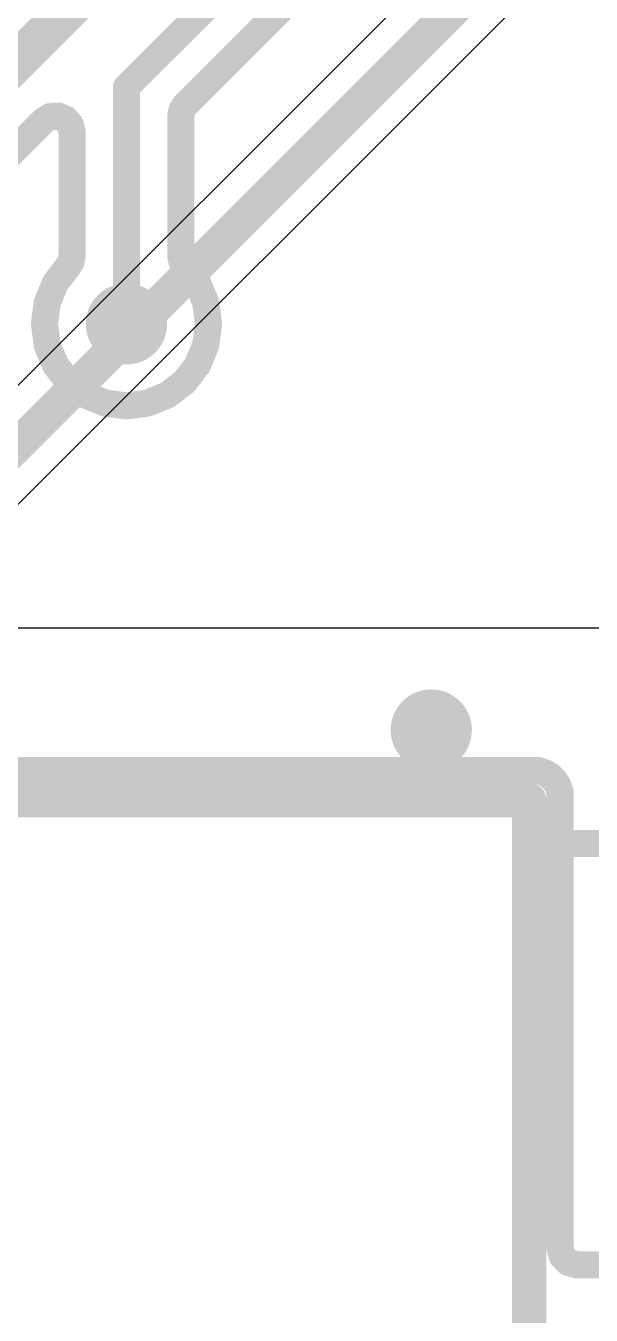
# Model space of a CAD drawing. Header units: inches. Extents: x 0 to 12.4, y -0.6 to 2.2.
# Drawn here: x 1.5466 to 1.7109, y -0.1498 to 0.2252 of the extents above; entities that cross this region are included whole.
import ezdxf

# ---------------------------------------------------------------- set-up
doc = ezdxf.new("R2010")
doc.units = ezdxf.units.IN
doc.header["$MEASUREMENT"] = 0
for name, color, linetype in [('Board_Outline', 216, 'Continuous'), ('Bottom Layer', 5, 'Continuous'), ('Dimension', 6, 'Continuous'), ('Top Layer', 1, 'Continuous')]:
    doc.layers.add(name, color=color, linetype=linetype)

msp = doc.modelspace()

# ---------------------------------------------------------------- hatches: boundary and pattern name
at = {"layer": 'Dimension'}
h = msp.add_hatch(color=6, dxfattribs=at)
edge = h.paths.add_edge_path()
edge.add_arc((1.5758801, 0.1384612), 0.011811, 0, 360)
h = msp.add_hatch(color=6, dxfattribs=at)
edge = h.paths.add_edge_path()
edge.add_arc((1.6644628, 0.0203509), 0.011811, 0, 360)

# ---------------------------------------------------------------- linework, layer by layer
at = {"layer": 'Board_Outline', "const_width": 0.01}
for points in [[(0, 0), (1.6929134, 0)], [(1.6929134, -0.4330709), (1.6929134, 0)]]:
    msp.add_lwpolyline(points, dxfattribs=at)
at = {"layer": 'Board_Outline', "const_width": 0.005}
msp.add_lwpolyline([(1.6904134, 0, 1), (1.6954134, 0, 1)], format="xyb", close=True, dxfattribs=at)
msp.add_lwpolyline([(1.6904134, 0, 1), (1.6954134, 0, 1)], format="xyb", close=True, dxfattribs=at)
at = {"layer": 'Bottom Layer'}
for p, q in [((1.7127649, 0.2890679), (1.5189321, 0.0952351)), ((1.5326515, 0.0743485), (1.7336515, 0.2753485)), ((1.7379134, 0.05), (0.7190328, 0.0499999))]:
    msp.add_line(p, q, dxfattribs=at)
at = {"layer": 'Bottom Layer', "const_width": 0.01}
msp.add_lwpolyline([(1.524, 0.083), (1.725, 0.284)], dxfattribs=at)
at = {"layer": 'Dimension'}
for points, const_width in [([(1.5758801, 0.2073588), (1.802258, 0.4337368)], 0.007874), ([(1.5266675, 0.1975163), (1.7432029, 0.4140517)], 0.011811), ([(1.5930777, 0.2022575), (1.7036615, 0.3128413)], 0.007874), ([(1.5758801, 0.1384612), (1.5758801, 0.2073588)], 0.007874), ([(1.5517785, 0.1975445), (1.5537219, 0.1987354)], 0.007874), ([(1.5537219, 0.1987354), (1.5559942, 0.1989142)], 0.007874), ([(1.5559942, 0.1989142), (1.5581, 0.198042)], 0.007874), ([(1.5916478, 0.1988055), (1.5920194, 0.2006737)], 0.007874), ([(1.5916478, 0.1583795), (1.5916478, 0.1988055)], 0.007874), ([(1.5920194, 0.2006737), (1.5930777, 0.2022575)], 0.007874), ([(1.5410273, 0.1867933), (1.5517785, 0.1975445)], 0.007874), ([(1.5581, 0.198042), (1.5595803, 0.1963088)], 0.007874), ([(1.5595803, 0.1963088), (1.5601124, 0.1940924)], 0.007874), ([(1.5601124, 0.1583795), (1.5601124, 0.1940924)], 0.007874), ([(1.5597407, 0.1565113), (1.5601124, 0.1583795)], 0.007874), ([(1.5916478, 0.1583795), (1.5920194, 0.1565113)], 0.007874), ([(1.5554238, 0.1506379), (1.5590186, 0.1553227)], 0.007874), ([(1.5589709, 0.1553593), (1.5597407, 0.1565113)], 0.007874), ([(1.5589709, 0.1553593), (1.5590186, 0.1553227)], 0.007874), ([(1.5920194, 0.1565113), (1.5927892, 0.1553593)], 0.007874), ([(1.5927416, 0.1553227), (1.5927892, 0.1553593)], 0.007874), ([(1.5927416, 0.1553227), (1.5965311, 0.1503841)], 0.007874), ([(1.5529693, 0.1449286), (1.5551066, 0.1500885)], 0.007874), ([(1.5551066, 0.1500885), (1.5551067, 0.1500887)], 0.007874), ([(1.5551067, 0.1500887), (1.5552291, 0.1503841)], 0.007874), ([(1.5552291, 0.1503841), (1.5554237, 0.1506378)], 0.007874), ([(1.5554237, 0.1506378), (1.5554238, 0.1506379)], 0.007874), ([(1.5965311, 0.1503841), (1.5989133, 0.1446329)], 0.007874), ([(1.5521943, 0.1396765), (1.552805, 0.1443156)], 0.007874), ([(1.552805, 0.1443156), (1.5528051, 0.1443159)], 0.007874), ([(1.5528051, 0.1443159), (1.5528468, 0.1446329)], 0.007874), ([(1.5528468, 0.1446329), (1.5529692, 0.1449284)], 0.007874), ([(1.5529692, 0.1449284), (1.5529693, 0.1449286)], 0.007874), ([(1.5989133, 0.1446329), (1.598955, 0.1443157)], 0.007874), ([(1.598955, 0.1443157), (1.5989551, 0.1443156)], 0.007874), ([(1.5989551, 0.1443156), (1.5990407, 0.1436649)], 0.007874), ([(1.5990407, 0.1436649), (1.5997258, 0.1384612)], 0.007874), ([(1.5520343, 0.1384612), (1.5521943, 0.1396765)], 0.007874), ([(1.5520343, 0.1384612), (1.5520761, 0.1381439)], 0.007874), ([(1.5520761, 0.1381439), (1.552805, 0.1326068)], 0.007874), ([(1.5989133, 0.1322895), (1.5997258, 0.1384612)], 0.007874), ([(1.552805, 0.1326068), (1.5528051, 0.1326065)], 0.007874), ([(1.5528051, 0.1326065), (1.5528468, 0.1322895)], 0.007874), ([(1.5528468, 0.1322895), (1.5529692, 0.1319939)], 0.007874), ([(1.5529692, 0.1319939), (1.5529693, 0.1319938)], 0.007874), ([(1.5529693, 0.1319938), (1.5538274, 0.1299221)], 0.007874), ([(1.5965311, 0.1265383), (1.5989133, 0.1322895)], 0.007874), ([(1.5538274, 0.1299221), (1.5552291, 0.1265383)], 0.007874), ([(1.5552291, 0.1265383), (1.5554238, 0.1262845)], 0.007874), ([(1.5554238, 0.1262845), (1.5584881, 0.122291)], 0.007874), ([(1.5927416, 0.1215997), (1.5965311, 0.1265383)], 0.007874), ([(1.5584881, 0.122291), (1.5590186, 0.1215997)], 0.007874), ([(1.5590186, 0.1215997), (1.5639572, 0.1178102)], 0.007874), ([(1.5878029, 0.1178102), (1.5927416, 0.1215997)], 0.007874), ([(1.5639572, 0.1178102), (1.5697083, 0.115428)], 0.007874), ([(1.5820518, 0.115428), (1.5878029, 0.1178102)], 0.007874), ([(1.5697083, 0.115428), (1.5758801, 0.1146154)], 0.007874), ([(1.5758801, 0.1146154), (1.5820518, 0.115428)], 0.007874), ([(0.0486216, 0.0085596), (1.695242, 0.0085596)], 0.007874), ([(1.695242, 0.0085596), (1.695792, 0.0085596)], 0.007874), ([(1.695792, 0.0085596), (1.6962874, 0.008321)], 0.007874), ([(1.6962874, 0.008321), (1.6964705, 0.0082793)], 0.007874), ([(1.6964705, 0.0082793), (1.696798, 0.0081646)], 0.007874), ([(1.696798, 0.0081646), (1.6969671, 0.0080832)], 0.007874), ([(1.6969671, 0.0080832), (1.6975033, 0.0079608)], 0.007874), ([(1.6975033, 0.0079608), (1.6979334, 0.0076178)], 0.007874), ([(1.6979334, 0.0076178), (1.6981025, 0.0075364)], 0.007874), ([(1.6981025, 0.0075364), (1.6983961, 0.0073519)], 0.007874), ([(1.6983961, 0.0073519), (1.698543, 0.0072348)], 0.007874), ([(1.698543, 0.0072348), (1.6990385, 0.0069961)], 0.007874), ([(1.6990385, 0.0069961), (1.6993814, 0.0065662)], 0.007874), ([(1.6993814, 0.0065662), (1.6995282, 0.0064491)], 0.007874), ([(1.6995282, 0.0064491), (1.6997734, 0.0062039)], 0.007874), ([(1.6997734, 0.0062039), (1.6998905, 0.0060571)], 0.007874), ([(1.6998905, 0.0060571), (1.7003205, 0.0057141)], 0.007874), ([(1.7003205, 0.0057141), (1.7005592, 0.0052185)], 0.007874), ([(1.7005592, 0.0052185), (1.7006765, 0.0050715)], 0.007874), ([(1.7006765, 0.0050715), (1.7008607, 0.0047782)], 0.007874), ([(1.7008607, 0.0047782), (1.7009422, 0.004609)], 0.007874), ([(1.7009422, 0.004609), (1.7012852, 0.0041789)], 0.007874), ([(1.7012852, 0.0041789), (1.7014076, 0.0036426)], 0.007874), ([(1.7014076, 0.0036426), (1.7014891, 0.0034733)], 0.007874), ([(1.7014891, 0.0034733), (1.7016035, 0.0031464)], 0.007874), ([(1.7016035, 0.0031464), (1.7016454, 0.0029632)], 0.007874), ([(1.7016454, 0.0029632), (1.701884, 0.0024676)], 0.007874), ([(1.701884, 0.0019175), (1.701884, 0.0024676)], 0.007874), ([(1.701884, -0.0126321), (1.701884, 0.0019175)], 0.007874), ([(1.6929134, -0.439), (1.6929134, -0.015)], 0.01), ([(1.701884, -0.0126321), (2.3990666, -0.0126321)], 0.007874), ([(1.701884, -0.0126321), (2.3990666, -0.0126321)], 0.007874), ([(1.701884, -0.130279), (1.701884, -0.0126321)], 0.007874), ([(1.701884, -0.130279), (1.7025381, -0.1327199)], 0.007874), ([(1.7025381, -0.1327199), (1.704325, -0.1345068)], 0.007874), ([(1.704325, -0.1345068), (1.7067659, -0.1351609)], 0.007874), ([(1.7067659, -0.1351609), (1.8269105, -0.1351609)], 0.007874)]:
    msp.add_lwpolyline(points, dxfattribs=dict(at, const_width=const_width))
for points, const_width in [([(1.5739116, 0.2073588, 1), (1.5778486, 0.2073588, 1)], 0.003937), ([(1.5739116, 0.2073588, 1), (1.5778486, 0.2073588, 1)], 0.003937), ([(1.5517534, 0.1987354, 1), (1.5556904, 0.1987354, 1)], 0.003937), ([(1.5517534, 0.1987354, 1), (1.5556904, 0.1987354, 1)], 0.003937), ([(1.5540257, 0.1989142, 1), (1.5579627, 0.1989142, 1)], 0.003937), ([(1.5540257, 0.1989142, 1), (1.5579627, 0.1989142, 1)], 0.003937), ([(1.5896793, 0.1988055, 1), (1.5936163, 0.1988055, 1)], 0.003937), ([(1.5896793, 0.1988055, 1), (1.5936163, 0.1988055, 1)], 0.003937), ([(1.5900509, 0.2006737, 1), (1.5939879, 0.2006737, 1)], 0.003937), ([(1.5900509, 0.2006737, 1), (1.5939879, 0.2006737, 1)], 0.003937), ([(1.5911092, 0.2022575, 1), (1.5950462, 0.2022575, 1)], 0.003937), ([(1.5911092, 0.2022575, 1), (1.5950462, 0.2022575, 1)], 0.003937), ([(1.54981, 0.1975445, 1), (1.553747, 0.1975445, 1)], 0.003937), ([(1.54981, 0.1975445, 1), (1.553747, 0.1975445, 1)], 0.003937), ([(1.5561315, 0.198042, 1), (1.5600685, 0.198042, 1)], 0.003937), ([(1.5561315, 0.198042, 1), (1.5600685, 0.198042, 1)], 0.003937), ([(1.5576118, 0.1963088, 1), (1.5615488, 0.1963088, 1)], 0.003937), ([(1.5576118, 0.1963088, 1), (1.5615488, 0.1963088, 1)], 0.003937), ([(1.5581439, 0.1940924, 1), (1.5620809, 0.1940924, 1)], 0.003937), ([(1.5581439, 0.1940924, 1), (1.5620809, 0.1940924, 1)], 0.003937), ([(1.5581439, 0.1583795, 1), (1.5620809, 0.1583795, 1)], 0.003937), ([(1.5581439, 0.1583795, 1), (1.5620809, 0.1583795, 1)], 0.003937), ([(1.5896793, 0.1583795, 1), (1.5936163, 0.1583795, 1)], 0.003937), ([(1.5896793, 0.1583795, 1), (1.5936163, 0.1583795, 1)], 0.003937), ([(1.5570024, 0.1553593, 1), (1.5609394, 0.1553593, 1)], 0.003937), ([(1.5570024, 0.1553593, 1), (1.5609394, 0.1553593, 1)], 0.003937), ([(1.5570501, 0.1553227, 1), (1.5609871, 0.1553227, 1)], 0.003937), ([(1.5570501, 0.1553227, 1), (1.5609871, 0.1553227, 1)], 0.003937), ([(1.5577722, 0.1565113, 1), (1.5617092, 0.1565113, 1)], 0.003937), ([(1.5577722, 0.1565113, 1), (1.5617092, 0.1565113, 1)], 0.003937), ([(1.5900509, 0.1565113, 1), (1.5939879, 0.1565113, 1)], 0.003937), ([(1.5900509, 0.1565113, 1), (1.5939879, 0.1565113, 1)], 0.003937), ([(1.5907731, 0.1553227, 1), (1.5947101, 0.1553227, 1)], 0.003937), ([(1.5907731, 0.1553227, 1), (1.5947101, 0.1553227, 1)], 0.003937), ([(1.5908207, 0.1553593, 1), (1.5947577, 0.1553593, 1)], 0.003937), ([(1.5908207, 0.1553593, 1), (1.5947577, 0.1553593, 1)], 0.003937), ([(1.5531381, 0.1500885, 1), (1.5570751, 0.1500885, 1)], 0.003937), ([(1.5531381, 0.1500885, 1), (1.5570751, 0.1500885, 1)], 0.003937), ([(1.5531382, 0.1500887, 1), (1.5570752, 0.1500887, 1)], 0.003937), ([(1.5531382, 0.1500887, 1), (1.5570752, 0.1500887, 1)], 0.003937), ([(1.5532606, 0.1503841, 1), (1.5571976, 0.1503841, 1)], 0.003937), ([(1.5532606, 0.1503841, 1), (1.5571976, 0.1503841, 1)], 0.003937), ([(1.5534552, 0.1506378, 1), (1.5573922, 0.1506378, 1)], 0.003937), ([(1.5534552, 0.1506378, 1), (1.5573922, 0.1506378, 1)], 0.003937), ([(1.5534553, 0.1506379, 1), (1.5573923, 0.1506379, 1)], 0.003937), ([(1.5534553, 0.1506379, 1), (1.5573923, 0.1506379, 1)], 0.003937), ([(1.5945626, 0.1503841, 1), (1.5984996, 0.1503841, 1)], 0.003937), ([(1.5945626, 0.1503841, 1), (1.5984996, 0.1503841, 1)], 0.003937), ([(1.5508365, 0.1443156, 1), (1.5547735, 0.1443156, 1)], 0.003937), ([(1.5508365, 0.1443156, 1), (1.5547735, 0.1443156, 1)], 0.003937), ([(1.5508366, 0.1443159, 1), (1.5547736, 0.1443159, 1)], 0.003937), ([(1.5508366, 0.1443159, 1), (1.5547736, 0.1443159, 1)], 0.003937), ([(1.5508783, 0.1446329, 1), (1.5548153, 0.1446329, 1)], 0.003937), ([(1.5508783, 0.1446329, 1), (1.5548153, 0.1446329, 1)], 0.003937), ([(1.5510007, 0.1449284, 1), (1.5549377, 0.1449284, 1)], 0.003937), ([(1.5510007, 0.1449284, 1), (1.5549377, 0.1449284, 1)], 0.003937), ([(1.5510008, 0.1449286, 1), (1.5549378, 0.1449286, 1)], 0.003937), ([(1.5510008, 0.1449286, 1), (1.5549378, 0.1449286, 1)], 0.003937), ([(1.5969448, 0.1446329, 1), (1.6008818, 0.1446329, 1)], 0.003937), ([(1.5969448, 0.1446329, 1), (1.6008818, 0.1446329, 1)], 0.003937), ([(1.5969865, 0.1443157, 1), (1.6009235, 0.1443157, 1)], 0.003937), ([(1.5969865, 0.1443157, 1), (1.6009235, 0.1443157, 1)], 0.003937), ([(1.5969866, 0.1443156, 1), (1.6009236, 0.1443156, 1)], 0.003937), ([(1.5969866, 0.1443156, 1), (1.6009236, 0.1443156, 1)], 0.003937), ([(1.5970722, 0.1436649, 1), (1.6010092, 0.1436649, 1)], 0.003937), ([(1.5970722, 0.1436649, 1), (1.6010092, 0.1436649, 1)], 0.003937), ([(1.5502258, 0.1396765, 1), (1.5541628, 0.1396765, 1)], 0.003937), ([(1.5502258, 0.1396765, 1), (1.5541628, 0.1396765, 1)], 0.003937), ([(1.5500658, 0.1384612, 1), (1.5540028, 0.1384612, 1)], 0.003937), ([(1.5500658, 0.1384612, 1), (1.5540028, 0.1384612, 1)], 0.003937), ([(1.5501076, 0.1381439, 1), (1.5540446, 0.1381439, 1)], 0.003937), ([(1.5501076, 0.1381439, 1), (1.5540446, 0.1381439, 1)], 0.003937), ([(1.5739116, 0.1384612, 1), (1.5778486, 0.1384612, 1)], 0.003937), ([(1.5977573, 0.1384612, 1), (1.6016943, 0.1384612, 1)], 0.003937), ([(1.5977573, 0.1384612, 1), (1.6016943, 0.1384612, 1)], 0.003937), ([(1.5508365, 0.1326068, 1), (1.5547735, 0.1326068, 1)], 0.003937), ([(1.5508365, 0.1326068, 1), (1.5547735, 0.1326068, 1)], 0.003937), ([(1.5508366, 0.1326065, 1), (1.5547736, 0.1326065, 1)], 0.003937), ([(1.5508366, 0.1326065, 1), (1.5547736, 0.1326065, 1)], 0.003937), ([(1.5508783, 0.1322895, 1), (1.5548153, 0.1322895, 1)], 0.003937), ([(1.5508783, 0.1322895, 1), (1.5548153, 0.1322895, 1)], 0.003937), ([(1.5510007, 0.1319939, 1), (1.5549377, 0.1319939, 1)], 0.003937), ([(1.5510007, 0.1319939, 1), (1.5549377, 0.1319939, 1)], 0.003937), ([(1.5510008, 0.1319938, 1), (1.5549378, 0.1319938, 1)], 0.003937), ([(1.5510008, 0.1319938, 1), (1.5549378, 0.1319938, 1)], 0.003937), ([(1.5969448, 0.1322895, 1), (1.6008818, 0.1322895, 1)], 0.003937), ([(1.5969448, 0.1322895, 1), (1.6008818, 0.1322895, 1)], 0.003937), ([(1.5518589, 0.1299221, 1), (1.5557959, 0.1299221, 1)], 0.003937), ([(1.5518589, 0.1299221, 1), (1.5557959, 0.1299221, 1)], 0.003937), ([(1.5532606, 0.1265383, 1), (1.5571976, 0.1265383, 1)], 0.003937), ([(1.5532606, 0.1265383, 1), (1.5571976, 0.1265383, 1)], 0.003937), ([(1.5534553, 0.1262845, 1), (1.5573923, 0.1262845, 1)], 0.003937), ([(1.5534553, 0.1262845, 1), (1.5573923, 0.1262845, 1)], 0.003937), ([(1.5945626, 0.1265383, 1), (1.5984996, 0.1265383, 1)], 0.003937), ([(1.5945626, 0.1265383, 1), (1.5984996, 0.1265383, 1)], 0.003937), ([(1.5565196, 0.122291, 1), (1.5604566, 0.122291, 1)], 0.003937), ([(1.5565196, 0.122291, 1), (1.5604566, 0.122291, 1)], 0.003937), ([(1.5570501, 0.1215997, 1), (1.5609871, 0.1215997, 1)], 0.003937), ([(1.5570501, 0.1215997, 1), (1.5609871, 0.1215997, 1)], 0.003937), ([(1.5907731, 0.1215997, 1), (1.5947101, 0.1215997, 1)], 0.003937), ([(1.5907731, 0.1215997, 1), (1.5947101, 0.1215997, 1)], 0.003937), ([(1.5619887, 0.1178102, 1), (1.5659257, 0.1178102, 1)], 0.003937), ([(1.5619887, 0.1178102, 1), (1.5659257, 0.1178102, 1)], 0.003937), ([(1.5858344, 0.1178102, 1), (1.5897714, 0.1178102, 1)], 0.003937), ([(1.5858344, 0.1178102, 1), (1.5897714, 0.1178102, 1)], 0.003937), ([(1.5677398, 0.115428, 1), (1.5716768, 0.115428, 1)], 0.003937), ([(1.5677398, 0.115428, 1), (1.5716768, 0.115428, 1)], 0.003937), ([(1.5739116, 0.1146154, 1), (1.5778486, 0.1146154, 1)], 0.003937), ([(1.5739116, 0.1146154, 1), (1.5778486, 0.1146154, 1)], 0.003937), ([(1.5800833, 0.115428, 1), (1.5840203, 0.115428, 1)], 0.003937), ([(1.5800833, 0.115428, 1), (1.5840203, 0.115428, 1)], 0.003937), ([(1.6932735, 0.0085596, 1), (1.6972105, 0.0085596, 1)], 0.003937), ([(1.6932735, 0.0085596, 1), (1.6972105, 0.0085596, 1)], 0.003937), ([(1.6938235, 0.0085596, 1), (1.6977605, 0.0085596, 1)], 0.003937), ([(1.6938235, 0.0085596, 1), (1.6977605, 0.0085596, 1)], 0.003937), ([(1.6943189, 0.008321, 1), (1.6982559, 0.008321, 1)], 0.003937), ([(1.6943189, 0.008321, 1), (1.6982559, 0.008321, 1)], 0.003937), ([(1.694502, 0.0082793, 1), (1.698439, 0.0082793, 1)], 0.003937), ([(1.694502, 0.0082793, 1), (1.698439, 0.0082793, 1)], 0.003937), ([(1.6948295, 0.0081646, 1), (1.6987665, 0.0081646, 1)], 0.003937), ([(1.6948295, 0.0081646, 1), (1.6987665, 0.0081646, 1)], 0.003937), ([(1.6949986, 0.0080832, 1), (1.6989356, 0.0080832, 1)], 0.003937), ([(1.6949986, 0.0080832, 1), (1.6989356, 0.0080832, 1)], 0.003937), ([(1.6955348, 0.0079608, 1), (1.6994718, 0.0079608, 1)], 0.003937), ([(1.6955348, 0.0079608, 1), (1.6994718, 0.0079608, 1)], 0.003937), ([(1.6959649, 0.0076178, 1), (1.6999019, 0.0076178, 1)], 0.003937), ([(1.6959649, 0.0076178, 1), (1.6999019, 0.0076178, 1)], 0.003937), ([(1.696134, 0.0075364, 1), (1.700071, 0.0075364, 1)], 0.003937), ([(1.696134, 0.0075364, 1), (1.700071, 0.0075364, 1)], 0.003937), ([(1.6964276, 0.0073519, 1), (1.7003646, 0.0073519, 1)], 0.003937), ([(1.6964276, 0.0073519, 1), (1.7003646, 0.0073519, 1)], 0.003937), ([(1.6965745, 0.0072348, 1), (1.7005115, 0.0072348, 1)], 0.003937), ([(1.6965745, 0.0072348, 1), (1.7005115, 0.0072348, 1)], 0.003937), ([(1.69707, 0.0069961, 1), (1.701007, 0.0069961, 1)], 0.003937), ([(1.69707, 0.0069961, 1), (1.701007, 0.0069961, 1)], 0.003937), ([(1.6974129, 0.0065662, 1), (1.7013499, 0.0065662, 1)], 0.003937), ([(1.6974129, 0.0065662, 1), (1.7013499, 0.0065662, 1)], 0.003937), ([(1.6975597, 0.0064491, 1), (1.7014967, 0.0064491, 1)], 0.003937), ([(1.6975597, 0.0064491, 1), (1.7014967, 0.0064491, 1)], 0.003937), ([(1.6978049, 0.0062039, 1), (1.7017419, 0.0062039, 1)], 0.003937), ([(1.6978049, 0.0062039, 1), (1.7017419, 0.0062039, 1)], 0.003937), ([(1.697922, 0.0060571, 1), (1.701859, 0.0060571, 1)], 0.003937), ([(1.697922, 0.0060571, 1), (1.701859, 0.0060571, 1)], 0.003937), ([(1.698352, 0.0057141, 1), (1.702289, 0.0057141, 1)], 0.003937), ([(1.698352, 0.0057141, 1), (1.702289, 0.0057141, 1)], 0.003937), ([(1.6985907, 0.0052185, 1), (1.7025277, 0.0052185, 1)], 0.003937), ([(1.6985907, 0.0052185, 1), (1.7025277, 0.0052185, 1)], 0.003937), ([(1.698708, 0.0050715, 1), (1.702645, 0.0050715, 1)], 0.003937), ([(1.698708, 0.0050715, 1), (1.702645, 0.0050715, 1)], 0.003937), ([(1.6988922, 0.0047782, 1), (1.7028292, 0.0047782, 1)], 0.003937), ([(1.6988922, 0.0047782, 1), (1.7028292, 0.0047782, 1)], 0.003937), ([(1.6989737, 0.004609, 1), (1.7029107, 0.004609, 1)], 0.003937), ([(1.6989737, 0.004609, 1), (1.7029107, 0.004609, 1)], 0.003937), ([(1.6993167, 0.0041789, 1), (1.7032537, 0.0041789, 1)], 0.003937), ([(1.6993167, 0.0041789, 1), (1.7032537, 0.0041789, 1)], 0.003937), ([(1.6994391, 0.0036426, 1), (1.7033761, 0.0036426, 1)], 0.003937), ([(1.6994391, 0.0036426, 1), (1.7033761, 0.0036426, 1)], 0.003937), ([(1.6995206, 0.0034733, 1), (1.7034576, 0.0034733, 1)], 0.003937), ([(1.6995206, 0.0034733, 1), (1.7034576, 0.0034733, 1)], 0.003937), ([(1.699635, 0.0031464, 1), (1.703572, 0.0031464, 1)], 0.003937), ([(1.699635, 0.0031464, 1), (1.703572, 0.0031464, 1)], 0.003937), ([(1.6996769, 0.0029632, 1), (1.7036139, 0.0029632, 1)], 0.003937), ([(1.6996769, 0.0029632, 1), (1.7036139, 0.0029632, 1)], 0.003937), ([(1.6999155, 0.0024676, 1), (1.7038525, 0.0024676, 1)], 0.003937), ([(1.6999155, 0.0024676, 1), (1.7038525, 0.0024676, 1)], 0.003937), ([(1.6999155, 0.0019175, 1), (1.7038525, 0.0019175, 1)], 0.003937), ([(1.6999155, 0.0019175, 1), (1.7038525, 0.0019175, 1)], 0.003937), ([(1.6904134, -0.015, 1), (1.6954134, -0.015, 1)], 0.005), ([(1.6999155, -0.0126321, 1), (1.7038525, -0.0126321, 1)], 0.003937), ([(1.6999155, -0.0126321, 1), (1.7038525, -0.0126321, 1)], 0.003937), ([(1.6999155, -0.0126321, 1), (1.7038525, -0.0126321, 1)], 0.003937), ([(1.6999155, -0.0126321, 1), (1.7038525, -0.0126321, 1)], 0.003937), ([(1.6999155, -0.130279, 1), (1.7038525, -0.130279, 1)], 0.003937), ([(1.6999155, -0.130279, 1), (1.7038525, -0.130279, 1)], 0.003937), ([(1.7005696, -0.1327199, 1), (1.7045066, -0.1327199, 1)], 0.003937), ([(1.7005696, -0.1327199, 1), (1.7045066, -0.1327199, 1)], 0.003937), ([(1.7023565, -0.1345068, 1), (1.7062935, -0.1345068, 1)], 0.003937), ([(1.7023565, -0.1345068, 1), (1.7062935, -0.1345068, 1)], 0.003937), ([(1.7047974, -0.1351609, 1), (1.7087344, -0.1351609, 1)], 0.003937), ([(1.7047974, -0.1351609, 1), (1.7087344, -0.1351609, 1)], 0.003937)]:
    msp.add_lwpolyline(points, format="xyb", close=True, dxfattribs=dict(at, const_width=const_width))
at = {"layer": 'Top Layer'}
msp.add_line((1.7379134, 0.05), (0.0499999, 0.0499999), dxfattribs=at)

doc.saveas('drawing.dxf')
